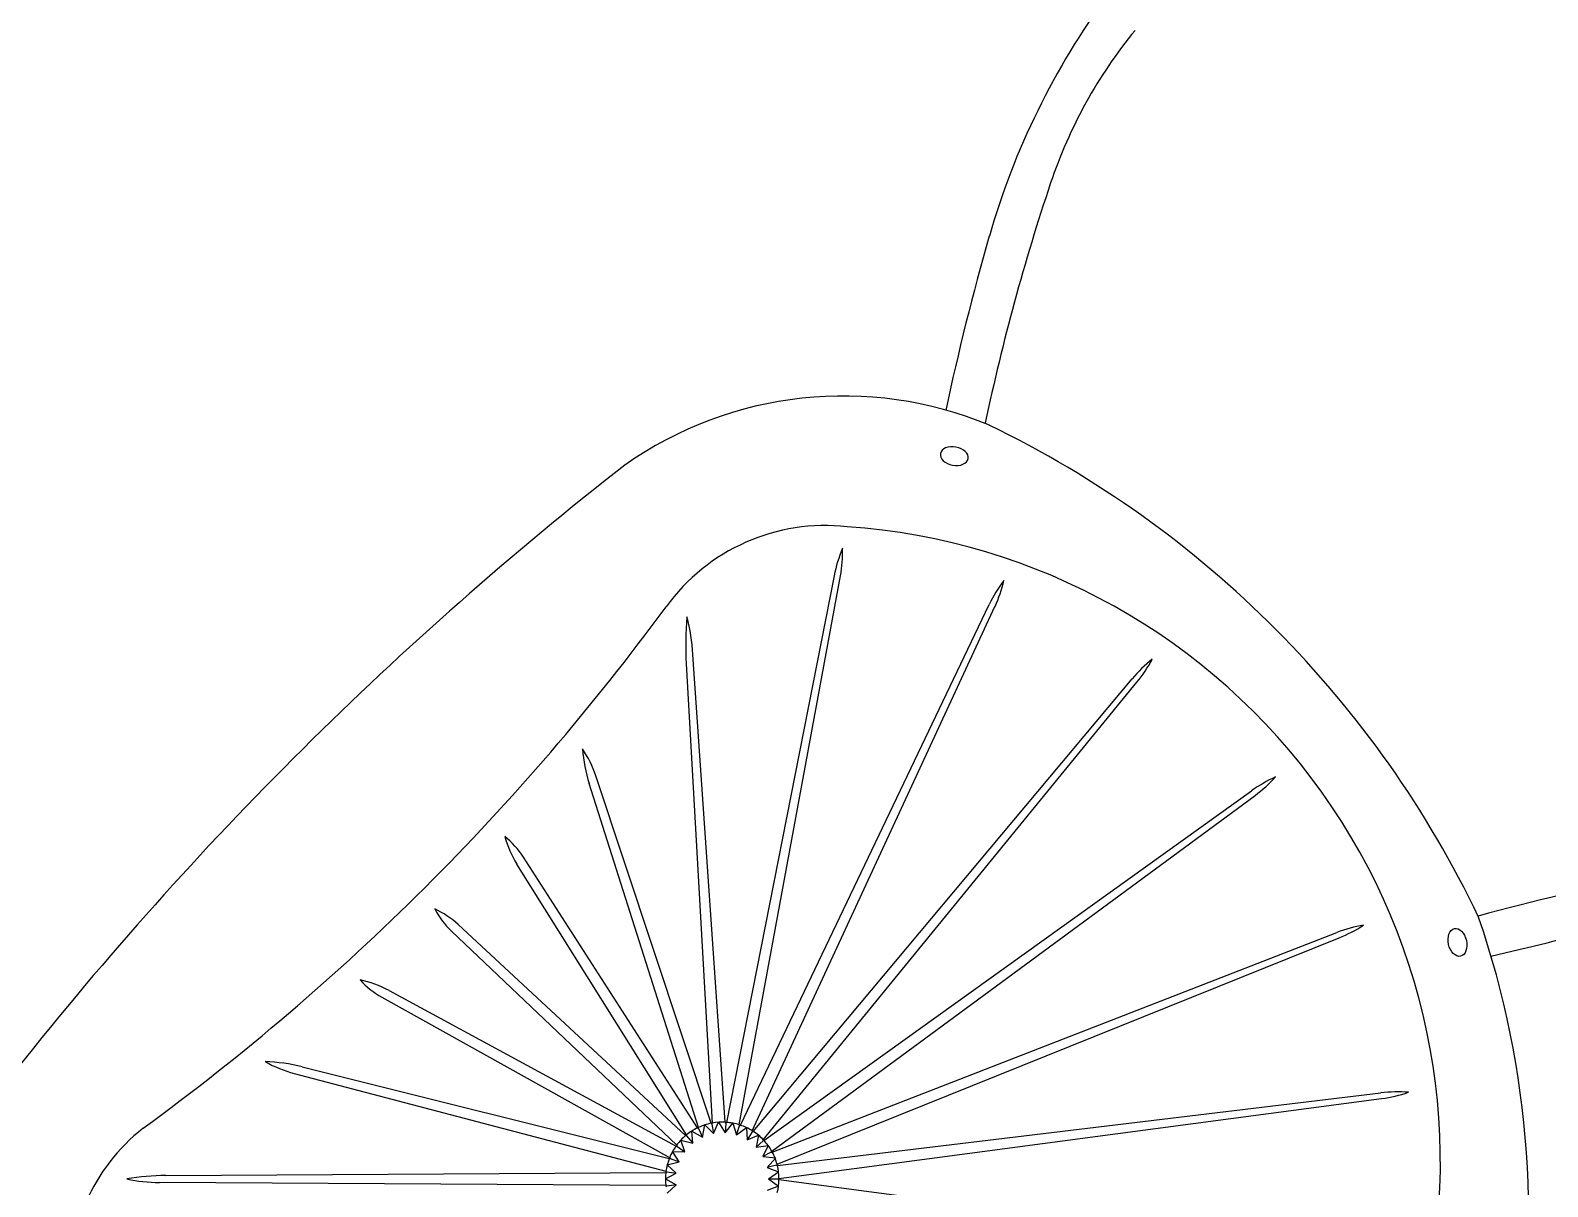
# Model space of a CAD drawing. Extents: x 646 to 726, y 789 to 934.
# Drawn here: x 673.78 to 700.6, y 849.74 to 870.18 of the extents above; entities that cross this region are included whole.
import ezdxf

# ---------------------------------------------------------------- set-up
doc = ezdxf.new("R2010")
doc.units = 0
doc.header["$MEASUREMENT"] = 0
doc.layers.add('1', color=4, linetype='Continuous')
doc.layers.add('1_CYAN', color=4, linetype='Continuous')

# ---------------------------------------------------------------- blocks, each defined once
blk = doc.blocks.new('BOLT')
at = {"layer": '1', "color": 2, "extrusion": (0, 0, -1)}
blk.add_ellipse((43.901, 52.576), major_axis=(0.246, -0.045), ratio=0.649149, dxfattribs=at)
at = {"layer": '1', "color": 2}
blk.add_ellipse((52.794, 43.98), major_axis=(-0.054, 0.244), ratio=0.649149, dxfattribs=at)
at = {"layer": '1_CYAN', "color": 3, "linetype": 'Continuous'}
for p, q in [((41.777, 50.462), (39.872, 40.8)), ((40.099, 40.756), (41.89, 50.461)), ((40.119, 40.75), (44.519, 49.955)), ((40.328, 40.651), (44.62, 49.918)), ((39.16, 48.907), (39.621, 40.786)), ((39.852, 40.801), (39.281, 49.068)), ((40.345, 40.641), (47.044, 48.639)), ((40.523, 40.493), (47.129, 48.578)), ((39.381, 40.711), (37.448, 46.788)), ((39.601, 40.783), (37.564, 46.924)), ((40.537, 40.478), (49.153, 46.658)), ((40.673, 40.291), (49.217, 46.578)), ((39.168, 40.578), (36.17, 45.366)), ((39.363, 40.702), (36.284, 45.489)), ((39.152, 40.566), (35.13, 44.296)), ((35.013, 44.181), (38.994, 40.397)), ((40.683, 40.273), (50.663, 44.155)), ((40.768, 40.058), (50.702, 44.062)), ((33.785, 43.014), (38.87, 40.178)), ((33.91, 43.129), (38.982, 40.381)), ((32.236, 41.664), (38.805, 39.935)), ((32.377, 41.782), (38.863, 40.159)), ((40.773, 40.039), (51.44, 41.32)), ((40.802, 39.809), (51.453, 41.221)), ((39.601, 40.783), (39.614, 40.77)), ((39.614, 40.77), (39.621, 40.786)), ((39.614, 40.77), (39.646, 40.604)), ((39.646, 40.604), (39.736, 40.801)), ((39.736, 40.801), (39.851, 40.616)), ((39.861, 40.786), (39.851, 40.616)), ((39.851, 40.616), (39.987, 40.785)), ((39.852, 40.801), (39.861, 40.786)), ((39.861, 40.786), (39.872, 40.8)), ((39.987, 40.785), (40.052, 40.578)), ((39.152, 40.566), (39.169, 40.561)), ((39.169, 40.561), (39.168, 40.578)), ((39.169, 40.561), (39.277, 40.43)), ((39.277, 40.43), (39.261, 40.647)), ((39.261, 40.647), (39.45, 40.54)), ((39.363, 40.702), (39.378, 40.694)), ((39.378, 40.694), (39.381, 40.711)), ((39.378, 40.694), (39.45, 40.54)), ((39.45, 40.54), (39.489, 40.754)), ((39.489, 40.754), (39.646, 40.604)), ((40.052, 40.578), (40.105, 40.739)), ((40.052, 40.578), (40.227, 40.708)), ((40.099, 40.756), (40.105, 40.739)), ((40.105, 40.739), (40.119, 40.75)), ((40.227, 40.708), (40.238, 40.491)), ((40.329, 40.634), (40.238, 40.491)), ((40.238, 40.491), (40.439, 40.573)), ((40.328, 40.651), (40.329, 40.634)), ((40.329, 40.634), (40.345, 40.641)), ((40.439, 40.573), (40.396, 40.36)), ((39.038, 40.101), (38.919, 40.283)), ((38.919, 40.283), (39.137, 40.28)), ((38.982, 40.381), (38.999, 40.38)), ((38.994, 40.397), (38.999, 40.38)), ((38.999, 40.38), (39.137, 40.28)), ((39.137, 40.28), (39.067, 40.486)), ((39.067, 40.486), (39.277, 40.43)), ((40.52, 40.476), (40.396, 40.36)), ((40.396, 40.36), (40.611, 40.389)), ((40.611, 40.389), (40.517, 40.194)), ((40.665, 40.275), (40.517, 40.194)), ((40.523, 40.493), (40.52, 40.476)), ((40.52, 40.476), (40.537, 40.478)), ((40.673, 40.291), (40.665, 40.275)), ((40.665, 40.275), (40.683, 40.273)), ((38.827, 40.049), (39.038, 40.101)), ((38.987, 39.902), (38.827, 40.049)), ((38.863, 40.159), (38.88, 40.163)), ((38.87, 40.178), (38.88, 40.163)), ((38.88, 40.163), (39.038, 40.101)), ((40.517, 40.194), (40.745, 40.17)), ((40.745, 40.17), (40.592, 40.003)), ((40.757, 40.045), (40.592, 40.003)), ((40.592, 40.003), (40.795, 39.925)), ((40.768, 40.058), (40.757, 40.045)), ((40.757, 40.045), (40.773, 40.039)), ((38.803, 39.683), (29.851, 39.738)), ((29.965, 39.861), (38.803, 39.915)), ((38.795, 39.8), (38.987, 39.902)), ((38.799, 39.799), (38.987, 39.696)), ((38.803, 39.915), (38.818, 39.923)), ((38.805, 39.935), (38.818, 39.923)), ((38.818, 39.923), (38.987, 39.902)), ((38.987, 39.696), (38.818, 39.675)), ((38.827, 39.55), (38.987, 39.696)), ((40.618, 39.799), (40.791, 39.924)), ((40.618, 39.799), (40.788, 39.799)), ((40.618, 39.799), (40.794, 39.673)), ((40.802, 39.809), (40.788, 39.799)), ((40.788, 39.799), (40.802, 39.789)), ((40.802, 39.789), (51.404, 38.384)), ((38.818, 39.675), (38.803, 39.683)), ((38.818, 39.675), (38.805, 39.663)), ((40.794, 39.673), (40.592, 39.595))]:
    blk.add_line(p, q, dxfattribs=at)
at = {"layer": '1_CYAN', "color": 2, "linetype": 'Continuous'}
for centre, radius, start, end in [((32.999, 46.683), 15.797, 95.185, 173.3793), ((50.772, 50.773), 10.773, 357.4357, 92.4904), ((41.623, 47.868), 3.481, 83.6543, 144.0221), ((41.231, 40.093), 11.261, 345.0018, 86.0423), ((4.54, 75.035), 42.489, 306.0798, 323.7524), ((31.681, 38.009), 3.421, 128.2508, 183.8888)]:
    blk.add_arc(centre, radius, start, end, dxfattribs=at)
at = {"layer": '1_CYAN', "color": 3, "linetype": 'Continuous'}
for centre, radius, start, end in [((57.506, 52.732), 13.512, 143.7937, 163.9625), ((53.695, 54.686), 8.536, 140.6253, 161.4376), ((81.444, 45.368), 37.808, 161.4376, 168.0973), ((87.743, 44.04), 44.974, 163.9625, 168.0131), ((41.936, 46.937), 6.702, 67.3194, 125.1588), ((36.468, 36.467), 18.499, 25.4857, 64.199), ((77.432, 2.048), 63.921, 128.00292, 141.61287), ((44.257, 49.963), 2.53, 157.1377, 168.6273), ((39.661, 50.87), 2.266, 349.5899, 1.9254), ((46.792, 48.858), 2.525, 142.962, 154.2406), ((42.461, 50.914), 2.378, 335.2465, 346.9864), ((45.471, 49.214), 6.318, 175.2614, 182.7825), ((35.848, 48.859), 3.44, 3.4966, 14.776), ((48.995, 46.996), 2.551, 128.7806, 139.892), ((45.228, 50.125), 2.451, 320.8508, 332.2455), ((40.231, 47.641), 2.912, 184.7716, 197.0443), ((35.812, 46.354), 1.843, 18.0148, 34.5445), ((50.652, 44.556), 2.583, 114.568, 125.4979), ((47.723, 48.6), 2.513, 306.4603, 317.583), ((37.807, 46.37), 1.921, 195.6453, 211.4962), ((35.018, 44.679), 1.503, 32.6084, 51.3001), ((81.155, -61.875), 109.946, 103.1718, 104.75118), ((40.551, 99.817), 57.528, 282.88842, 286.96228), ((36.061, 45.282), 1.52, 207.8651, 226.4285), ((34.045, 43.114), 1.605, 47.4518, 65.2355), ((51.596, 41.74), 2.589, 100.2551, 111.1214), ((49.741, 46.432), 2.558, 292.0661, 303.0108), ((37.756, 39.127), 16.297, 349.0588, 18.9782), ((34.527, 44.357), 1.535, 222.5935, 241.0753), ((32.931, 41.273), 2.099, 62.1896, 77.1587), ((31.59, 38.498), 3.378, 76.5326, 87.7305), ((32.736, 43.627), 2.025, 240.0281, 255.7047), ((51.743, 38.744), 2.594, 85.8911, 96.706), ((51.106, 43.791), 2.594, 277.6938, 288.511), ((39.799, 39.8), 1.003, 101.3824, 114.6194), ((39.799, 39.8), 1.003, 86.9738, 100.2108), ((39.799, 39.8), 1.003, 72.5656, 85.8026), ((39.799, 39.8), 1.003, 130.199, 143.436), ((39.799, 39.8), 1.003, 115.791, 129.028), ((39.799, 39.8), 1.003, 58.1585, 71.3955), ((39.799, 39.8), 1.003, 43.7527, 56.9899), ((39.799, 39.8), 1.003, 144.6058, 157.8429), ((39.799, 39.8), 1.003, 29.3487, 42.586), ((39.799, 39.8), 1.003, 14.9468, 28.1842), ((39.799, 39.8), 1.003, 159.0111, 172.2483), ((39.799, 39.8), 1.003, 0.5471, 13.7845), ((30.006, 35.517), 4.344, 90.5311, 99.6962), ((29.848, 42.458), 2.72, 257.8245, 270.0788), ((39.799, 39.8), 1.003, 173.4146, 186.6519), ((39.799, 39.8), 1.003, 346.1495, 359.3871)]:
    blk.add_arc(centre, radius, start, end, dxfattribs=at)

msp = doc.modelspace()

# ---------------------------------------------------------------- block references
at = {"layer": '1'}
msp.add_blockref('BOLT', (646.214, 810.077), dxfattribs=at)

doc.saveas('drawing.dxf')
